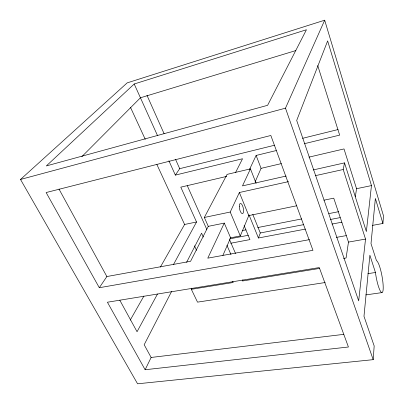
<?xml version="1.0" encoding="UTF-8"?>
<svg xmlns="http://www.w3.org/2000/svg" width="404" height="404" viewBox="0 0 404 404"><rect width="100%" height="100%" fill="white"/><g stroke="black" fill="none" stroke-linecap="round" stroke-linejoin="round"><path stroke-width="0.61" d="M382.936 223.463L383.487 215.807L324.68 20.2L127.184 82.87L20.513 179.452L137.577 383.8L373.195 359.661L374.175 345.96L363.979 316.292L369.882 255.207L375.442 272.488A16.251 2.959 79.6 0 0 378.381 286.209L378.588 286.835A16.251 2.959 79.6 0 0 383.169 289.264A16.251 2.959 79.6 0 0 379.866 267.286L379.669 266.67A16.251 2.959 79.6 0 0 376.483 260.666L371.003 243.642L375.366 198.47L382.936 223.463L372.412 225.397M344.521 162.883L343.208 169.503L365.534 239.082L358.681 300.864L296.693 120.468L327.639 40.905L371.463 185.593L366.367 231.542L344.521 162.883L313.171 169.953M323.897 200.187L333.749 198.167L348.485 242.087L346.082 257.979L343.597 258.393M355.338 196.718L356.55 188.698L344.011 148.93L308.989 157.131M242.89 279.876L242.481 280.987L319.625 268.413M305.409 229.098L258.429 237.991L260.287 232.972L252.783 214.398M222.862 255.48L230.608 237.815L240.304 235.946L248.783 215.595L239.375 192.516L288.527 181.623M255.081 182.007L261.07 168.352L256.121 155.449L276.245 150.551M373.195 359.661L285.487 108.166L324.68 20.2M240.304 235.946L230.224 212.029L239.375 192.516M99.308 287.724L312.959 250.323L270.832 135.481L46.132 192.541L99.308 287.724L106.858 276.543L190.572 261.297L208.282 226.346L204.338 217.463L227.104 174.371L250.455 168.877L242.476 185.896L286.123 176.053M208.282 226.346L224.281 223.094L207.777 258.161L309.489 239.633M249.455 169.609L256.121 155.449M325.2 282.527L197.526 302.142L191.35 289.32L191.885 288.193M145.127 369.731L107.413 302.227L319.286 267.574L348.425 347.006L145.127 369.731L151.131 357.459L144.172 344.743L171.584 291.486M235.522 172.594L242.536 158.752L175.356 175.104L168.892 160.787M186.582 262.337L201.586 233.189L203.328 237.037M157.479 294.041L137.052 331.734L119.816 300.233M173.402 264.671L196.531 221.993L180.795 187.153L226.745 176.391M130.234 320.104L143.9 296.061M160.368 267.1L184.598 224.472L196.531 221.993M175.356 175.104L179.699 168.67L274.473 145.258M81.845 156.656L140.441 97.783L295.839 50.566M134.209 83.997L46.334 165.933L267.605 105.308L306.439 29.75L134.209 83.997L157.51 135.582M20.513 179.452L285.487 108.166M302.601 138.309L338.067 129.548M304.293 143.723L339.658 135.118L317.736 65.589M261.07 168.352L281.346 163.605M315.559 175.629L343.208 169.503M204.338 217.463L230.224 212.029M356.55 188.698L371.463 185.593M248.783 215.595L296.809 205.747M242.294 230.578L246.006 229.851M257.762 227.543L301.682 218.928M328.901 213.59L338.799 211.646M229.8 238.835L248.202 235.295M260.287 232.972L303.626 224.639M330.25 219.518L340.158 217.61M230.719 243.233L249.93 239.597L244.142 225.644M331.992 224.063L341.88 222.195M336.37 237.385L346.279 235.598M348.485 242.087L365.534 239.082M191.35 289.32L233.199 282.502L232.694 281.361M367.978 273.649L375.442 272.488M365.832 294.9L381.982 292.602M151.131 357.459L343.784 334.361M58.989 189.062L106.858 276.543M130.472 107.333L145.258 139.329M156.873 164.473L184.598 224.472M194.445 245.789L196.546 250.334M146.995 95.349L164.115 133.729M175.609 159.504L179.699 168.67M187.31 185.734L206.792 229.416M226.967 245.369L230.972 254.56M229.553 239.658L235.532 253.515M224.281 223.094L230.608 237.815M249.031 214.918L258.429 237.991M250.455 168.877L256.131 183.36M239.284 206.247A5.212 1.904 78.1 0 0 242.481 213.635A5.212 1.904 78.1 0 0 242.536 205.702A5.212 1.904 78.1 0 0 239.284 206.247"/></g></svg>
